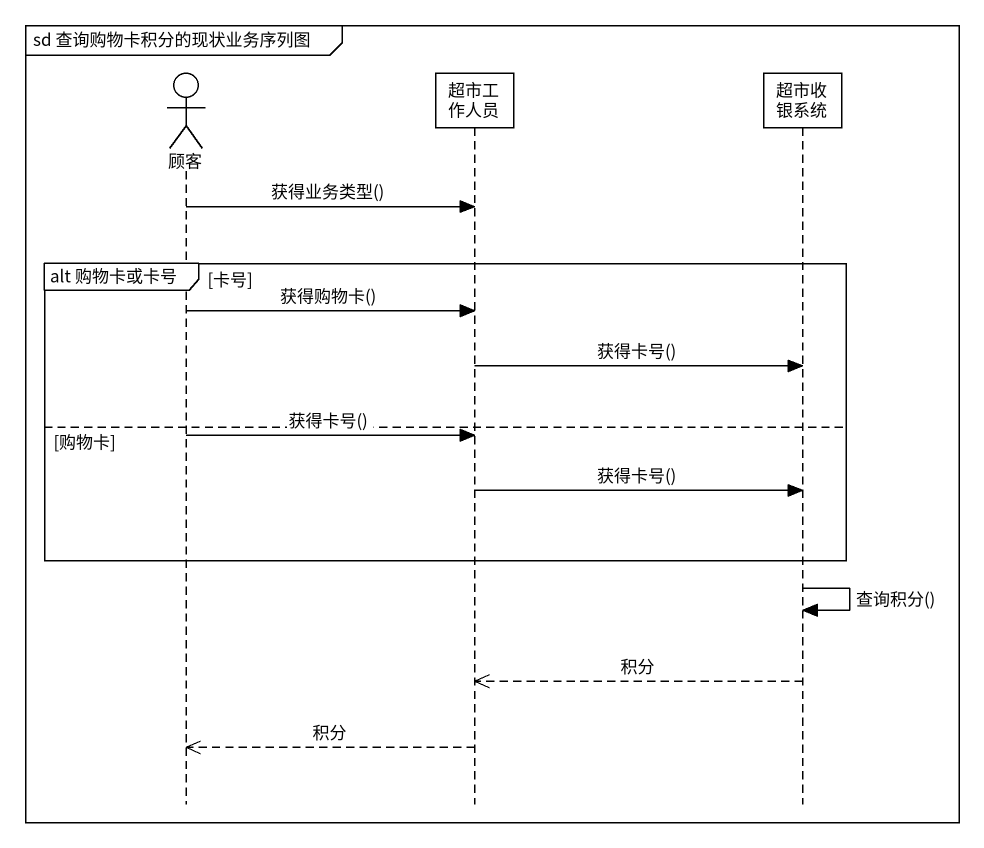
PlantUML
@startuml
mainframe sd 查询购物卡积分的现状业务序列图
hide footbox
actor 顾客
participant 超市工作人员
participant 超市收银系统

顾客 -> 超市工作人员 : 获得业务类型()
group alt 购物卡或卡号 [卡号]
  顾客 -> 超市工作人员 : 获得购物卡()
  超市工作人员 -> 超市收银系统 : 获得卡号()
else 购物卡
  顾客 -> 超市工作人员 : 获得卡号()
  超市工作人员 -> 超市收银系统 : 获得卡号()
end
超市收银系统 -> 超市收银系统 : 查询积分()
超市收银系统 -->> 超市工作人员 : 积分
超市工作人员 -->> 顾客 : 积分
@enduml
